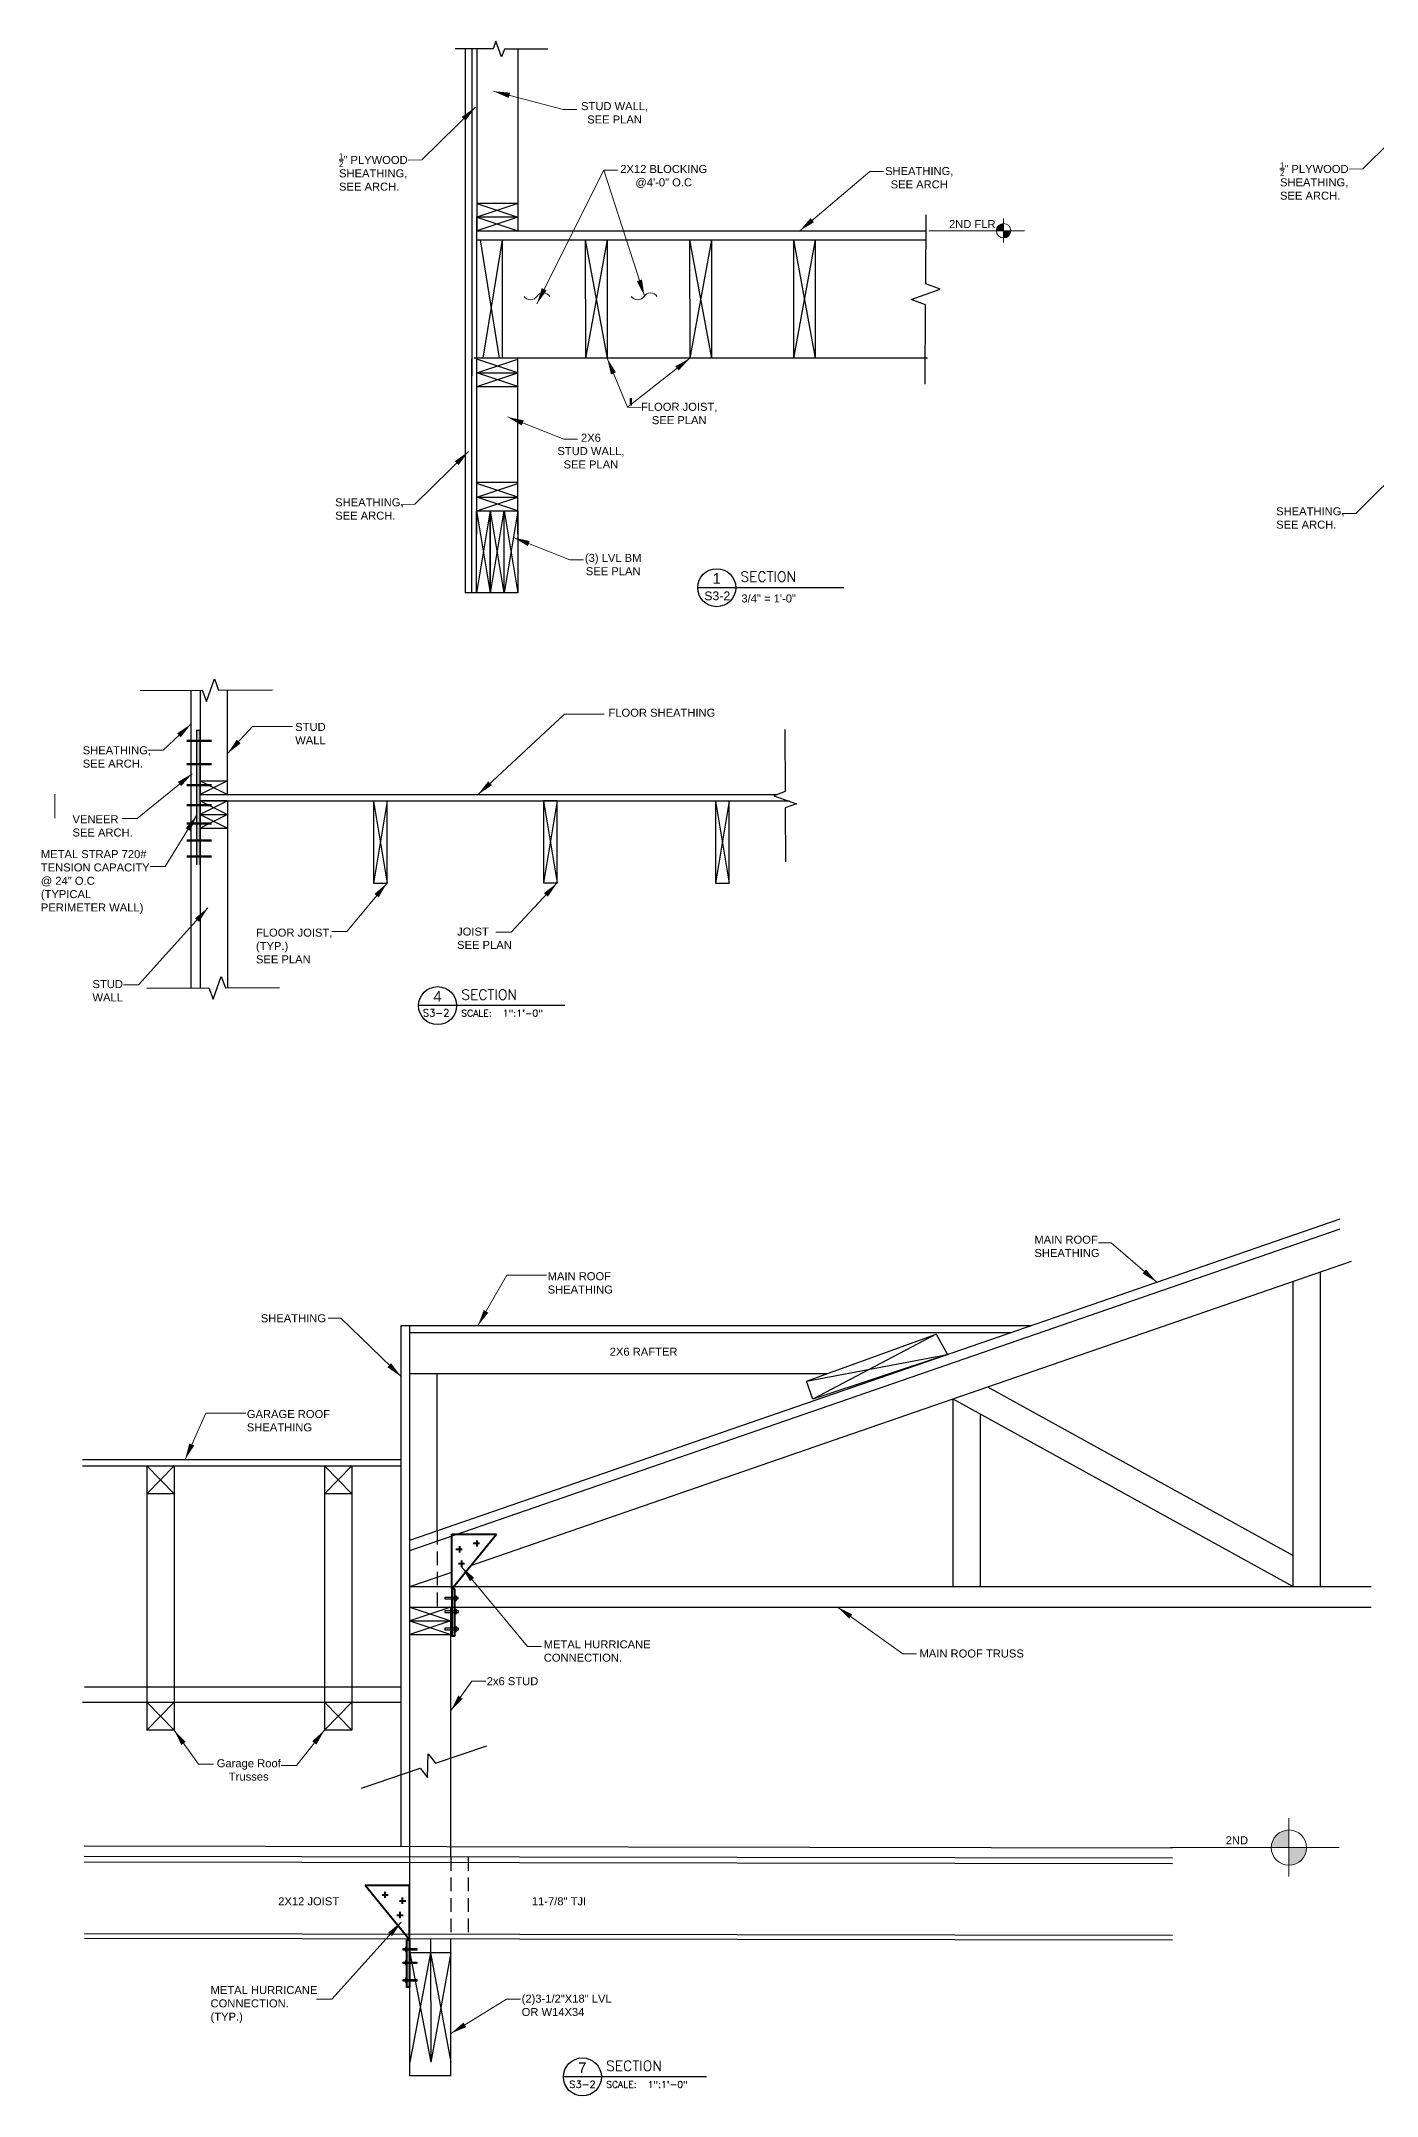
# Model space of a CAD drawing. Extents: x 4834 to 83801, y -13735 to 32221.
# Drawn here: x 12189.8 to 12385.1, y -4981.7 to -4681.1 of the extents above; entities that cross this region are included whole.
import ezdxf
from ezdxf.enums import TextEntityAlignment as Align

# ---------------------------------------------------------------- set-up
doc = ezdxf.new("R2010")
doc.units = 0
doc.header["$LTSCALE"] = 8
doc.header["$MEASUREMENT"] = 0
doc.linetypes.add('$0$DASHED2', pattern=[0.375, 0.25, -0.125])
doc.linetypes.add('$3$HIDDEN', pattern=[0.375, 0.25, -0.125])
doc.layers.get('0').update_dxf_attribs({"lineweight": 9})
for name, color, linetype, lineweight in [('A-Wall-New', 1, 'Continuous', 50), ('DIM', 8, 'Continuous', 5), ('DIM_DA', 4, 'Continuous', 25), ('GLAZING', 2, 'Continuous', 40), ('TEXT', 6, 'Continuous', 25)]:
    doc.layers.add(name, color=color, linetype=linetype, lineweight=lineweight)
for name, color, linetype in [('ANNSXTEXT', 2, 'Continuous'), ('AUDIT_I_011120114236-1', 7, 'Continuous'), ('E.O.S', 10, 'Continuous'), ('S-DIM', 3, 'Continuous')]:
    doc.layers.add(name, color=color, linetype=linetype)
doc.styles.add('ANNDTTEXT', font='romans.shx')
doc.styles.add('Arial', font='arial.ttf')
doc.styles.add('ROOMS', font='arial.ttf', dxfattribs={"height": 8})
doc.styles.get("Standard").update_dxf_attribs({"font": 'stylu.ttf'})
doc.dimstyles.new('Forum 24', dxfattribs={"dimscale": 24, "dimtxt": 0.1875, "dimasz": 0.09375, "dimexe": 0.0625, "dimexo": 0.0625, "dimgap": 0.125, "dimtad": 1, "dimdec": 4, "dimrnd": 1, "dimzin": 7, "dimdsep": 46, "dimlunit": 4, "dimtxsty": 'Standard', "dimblk": 'OBLIQUE', "dimblk1": 'DIMTICK', "dimblk2": 'OBLIQUE', "dimcen": -0.0625, "dimdle": 0.125, "dimclrd": 256, "dimclre": 256, "dimclrt": 256, "dimadec": 0, "dimazin": 0, "dimtfac": 1, "dimtdec": 4, "dimtmove": 1, "dimatfit": 3, "dimfxl": 0.0625, "dimtvp": 1.2, "dimfrac": 2, "dimtolj": 1, "dimtzin": 7, "dimlwd": 13, "dimarcsym": 0})

# ---------------------------------------------------------------- blocks, each defined once
blk = doc.blocks.new('_Oblique')
at = {"color": 0, "linetype": 'ByBlock', "lineweight": -2}
blk.add_line((-0.5, -0.5), (0.5, 0.5), dxfattribs=at)
blk = doc.blocks.new('DIMTICK')
for p, q in [((-1, 0), (1, 0)), ((0, 1), (0, -1))]:
    blk.add_line(p, q)
at = {"const_width": 0.141}
blk.add_lwpolyline([(0.71, 0.71), (-0.71, -0.71)], dxfattribs=at)

msp = doc.modelspace()

# ---------------------------------------------------------------- hatches: boundary and pattern name
at = {"ltscale": 2}
h = msp.add_hatch(color=0, dxfattribs=at)
h.paths.add_polyline_path([(12330.53955, -4707.82088, 0.414213562), (12329.48115, -4708.87928), (12330.53955, -4708.87928)])
h.paths.add_polyline_path([(12331.59795, -4708.87928), (12330.53955, -4708.87928), (12330.53955, -4709.93768, 0.414213562)])
h = msp.add_hatch(color=0, dxfattribs=at)
h.paths.add_polyline_path([(12372.25648, -4942.81694, 0.414213562), (12369.68133, -4945.39209), (12372.25648, -4945.39209)])
h.paths.add_polyline_path([(12374.83163, -4945.39209), (12372.25648, -4945.39209), (12372.25648, -4947.96724, 0.414213562)])
at = {"layer": 'DIM', "linetype": 'ByBlock'}
h = msp.add_hatch(color=0, dxfattribs=at)
h.dxf.hatch_style = 1
h.paths.add_polyline_path([(12212.53721, -4801.63491), (12213.00554, -4801.63491), (12213.00554, -4781.92112), (12212.53721, -4781.92112)])
at = {"layer": 'GLAZING'}
h = msp.add_hatch(color=2, dxfattribs=at)
h.dxf.hatch_style = 1
h.paths.add_polyline_path([(12249.86841, -4907.52062), (12250.27017, -4907.52062), (12250.27017, -4914.40341), (12249.86841, -4914.40341)])
h = msp.add_hatch(color=2, dxfattribs=at)
h.dxf.hatch_style = 1
h.paths.add_polyline_path([(12243.67094, -4958.90734), (12243.26918, -4958.90734), (12243.26918, -4965.79012), (12243.67094, -4965.79012)])

# ---------------------------------------------------------------- linework, layer by layer
at = {"color": 0, "ltscale": 2}
for p, q in [((12319.61968, -4708.87928), (12333.56826, -4708.87928)), ((12330.53955, -4710.623), (12330.53955, -4707.10159)), ((12191.79452, -4794.83022), (12191.79452, -4791.30881)), ((12372.25648, -4949.63466), (12372.25648, -4941.06687)), ((12354.95548, -4945.39209), (12379.62552, -4945.39209))]:
    msp.add_line(p, q, dxfattribs=at)
for centre, radius in [((12330.53955, -4708.87928), 1.0584), ((12372.25648, -4945.39209), 2.57515)]:
    msp.add_circle(centre, radius, dxfattribs=at)
for centre, start, end in [((12261.35246, -4717.88754), 212.4549549, 327.2671069), ((12263.22574, -4719.08616), 32.4550577, 147.5066315), ((12277.03504, -4717.88754), 212.4549549, 327.2671069), ((12278.90832, -4719.08616), 32.4550577, 147.5066315)]:
    msp.add_arc(centre, 1.11197, start, end)
at = {"layer": 'A-Wall-New'}
msp.add_line((12276.03365, -4733.37772), (12276.03365, -4734.44077), dxfattribs=at)
at = {"layer": 'ANNSXTEXT'}
for p, q in [((12243.72193, -4900.44508), (12379.76386, -4853.40861)), ((12243.72193, -4901.92147), (12379.76386, -4854.885)), ((12252.62167, -4904.13481), (12381.39771, -4859.61052)), ((12372.86023, -4907.21189), (12372.86023, -4862.56235)), ((12376.86023, -4907.21189), (12376.86023, -4861.17935)), ((12242.43366, -4945.28002), (12242.43366, -4869.038)), ((12242.43366, -4869.038), (12334.55953, -4869.038)), ((12243.72193, -4978.76159), (12243.72193, -4869.038)), ((12243.72193, -4870.04812), (12331.63798, -4870.04812)), ((12320.66668, -4870.28467), (12302.65394, -4879.81293)), ((12301.68981, -4877.14661), (12322.32969, -4873.26646)), ((12243.72193, -4876.04812), (12304.7277, -4876.04812)), ((12247.72193, -4899.06208), (12247.72193, -4876.04812)), ((12313.96927, -4876.04812), (12314.2844, -4876.04812)), ((12328.19948, -4878.0038), (12372.86023, -4902.64351)), ((12323.10912, -4879.76379), (12323.10912, -4907.21189)), ((12323.10912, -4879.76379), (12372.86023, -4907.21189)), ((12327.10912, -4881.97062), (12327.10912, -4907.21189)), ((12209.2341, -4893.64657), (12205.2341, -4893.64657)), ((12235.2341, -4893.64657), (12231.2341, -4893.64657)), ((12243.72193, -4907.21189), (12249.86745, -4905.08708)), ((12243.72193, -4907.21189), (12384.26239, -4907.21189)), ((12243.72193, -4910.21189), (12384.26239, -4910.21189)), ((12243.72193, -4910.21189), (12249.72193, -4912.21189)), ((12249.72193, -4910.21189), (12243.72193, -4912.21189)), ((12249.72193, -4946.77136), (12249.72193, -4910.21189)), ((12243.72193, -4912.21189), (12249.72193, -4912.21189)), ((12243.72193, -4912.21189), (12249.72193, -4914.21189)), ((12249.72193, -4912.21189), (12243.72193, -4914.21189)), ((12243.72193, -4914.21189), (12249.72193, -4914.21189)), ((12355.23682, -4945.46458), (12196.10167, -4945.20421)), ((12355.23682, -4946.944), (12196.10791, -4946.68364)), ((12355.23682, -4947.7783), (12196.11143, -4947.51795)), ((12355.23682, -4958.25348), (12196.15562, -4957.9932)), ((12355.21719, -4958.94398), (12196.15854, -4958.68374)), ((12246.7326, -4958.76648), (12246.76785, -4976.76657)), ((12249.72193, -4978.7714), (12249.72193, -4958.77138)), ((12249.72193, -4960.77138), (12243.72193, -4960.76156)), ((12243.72193, -4960.76156), (12246.76785, -4976.76657)), ((12246.73652, -4960.76649), (12243.72193, -4976.76158)), ((12246.73652, -4960.76649), (12249.72193, -4976.7714)), ((12249.72193, -4960.77138), (12246.76785, -4976.76657)), ((12249.71866, -4978.7714), (12243.71866, -4978.76158))]:
    msp.add_line(p, q, dxfattribs=at)
at = {"layer": 'ANNSXTEXT', "linetype": '$3$HIDDEN'}
msp.add_line((12247.72193, -4899.06208), (12247.72193, -4910.21189), dxfattribs=at)
at = {"layer": 'ANNSXTEXT', "linetype": '$0$DASHED2'}
for p, q in [((12249.72193, -4946.77136), (12249.72193, -4958.77138)), ((12252.26485, -4946.77136), (12252.26485, -4958.77138))]:
    msp.add_line(p, q, dxfattribs=at)
at = {"layer": 'ANNSXTEXT'}
msp.add_lwpolyline([(12301.68981, -4877.14661), (12320.66668, -4870.28467), (12322.32969, -4873.26646), (12302.65394, -4879.81293)], close=True, dxfattribs=at)
at = {"layer": 'AUDIT_I_011120114236-1', "color": 6}
for p, q in [((12291.99424, -4761.09646, -48), (12285.80674, -4761.09646, -48)), ((12307.19614, -4761.09646, -48), (12291.99424, -4761.09646, -48)), ((12251.18046, -4822.23543, -48), (12244.99296, -4822.23543, -48)), ((12266.38236, -4822.23543, -48), (12251.18046, -4822.23543, -48)), ((12287.08138, -4978.93375, -48), (12266.1706, -4978.93375, -48))]:
    msp.add_line(p, q, dxfattribs=at)
for centre in [(12288.58666, -4761.09646, -48), (12247.77288, -4822.23543, -48), (12268.95052, -4978.93375, -48)]:
    msp.add_circle(centre, 2.77992, dxfattribs=at)
at = {"layer": 'DIM_DA', "color": 2, "linetype": 'ByBlock'}
for p, q in [((12251.79865, -4682.32433), (12251.79865, -4727.52758)), ((12252.79218, -4682.32433), (12252.79218, -4708.88981)), ((12253.48866, -4682.32433), (12253.48866, -4708.88981)), ((12259.48866, -4682.32433), (12259.48866, -4708.88981)), ((12259.4914, -4704.88193), (12253.48866, -4704.88193)), ((12259.4914, -4704.88193), (12253.48866, -4706.88193)), ((12253.48866, -4704.88193), (12259.4914, -4706.88193)), ((12259.4914, -4706.88405), (12253.48866, -4706.88405)), ((12259.4914, -4706.88405), (12253.48866, -4708.88405)), ((12253.48866, -4706.88405), (12259.4914, -4708.88405)), ((12253.50275, -4710.20812), (12253.50275, -4706.83783)), ((12252.79218, -4707.26967), (12252.79218, -4730.13083)), ((12253.50275, -4708.88981), (12319.22454, -4708.88981)), ((12253.50275, -4710.20812), (12319.21852, -4710.20812)), ((12253.50275, -4727.64992), (12253.50275, -4710.20812)), ((12254.00149, -4710.20812), (12256.79103, -4727.5354)), ((12257.20887, -4710.20812), (12254.40356, -4727.5354)), ((12257.20887, -4710.20812), (12257.20887, -4727.5354)), ((12269.36153, -4710.20812), (12272.56891, -4727.5354)), ((12269.36153, -4710.20812), (12269.40808, -4727.5354)), ((12272.56891, -4710.20812), (12269.40808, -4727.5354)), ((12272.56891, -4710.20812), (12272.56891, -4727.5354)), ((12284.62244, -4710.20812), (12287.82981, -4727.5354)), ((12284.62244, -4710.20812), (12284.66898, -4727.5354)), ((12287.82981, -4710.20812), (12284.66898, -4727.5354)), ((12287.82981, -4710.20812), (12287.82981, -4727.5354)), ((12299.78989, -4710.20812), (12302.99727, -4727.5354)), ((12299.78989, -4710.20812), (12299.83644, -4727.5354)), ((12302.99727, -4710.20812), (12299.83644, -4727.5354)), ((12302.99727, -4710.20812), (12302.99727, -4727.5354)), ((12251.79865, -4727.52758), (12251.79865, -4761.83615)), ((12252.78933, -4761.83615), (12252.78933, -4727.64417)), ((12319.42049, -4727.53718), (12253.07375, -4727.53718)), ((12253.50275, -4729.64992), (12259.50549, -4727.64992)), ((12259.50549, -4729.64992), (12253.50275, -4727.64992)), ((12253.50549, -4753.26431), (12253.50549, -4727.64417)), ((12259.50549, -4753.2917), (12259.50549, -4727.64417)), ((12253.50275, -4729.64992), (12259.50549, -4729.64992)), ((12253.50275, -4731.65204), (12259.50549, -4729.65204)), ((12259.50549, -4731.65204), (12253.50275, -4729.65204)), ((12253.50275, -4731.65204), (12259.50549, -4731.65204)), ((12253.50275, -4747.83309), (12259.50549, -4745.83309)), ((12259.50549, -4747.83309), (12253.50275, -4745.83309)), ((12259.50549, -4745.72035), (12253.50549, -4745.72035)), ((12253.50275, -4747.83309), (12259.50549, -4747.83309)), ((12253.50275, -4749.83522), (12259.50549, -4747.83522)), ((12259.50549, -4749.83522), (12253.50275, -4747.83522)), ((12253.46423, -4749.86979), (12255.46423, -4761.86979)), ((12255.46423, -4749.86979), (12253.46423, -4761.86979)), ((12253.50275, -4749.83522), (12259.50549, -4749.83522)), ((12255.47525, -4749.86979), (12257.47525, -4761.86979)), ((12257.47525, -4749.86979), (12255.47525, -4761.86979)), ((12257.5121, -4749.83615), (12259.5121, -4761.83615)), ((12259.5121, -4749.83615), (12257.5121, -4761.83615)), ((12259.5121, -4761.83615), (12251.79865, -4761.83615)), ((12211.70521, -4776.08888), (12211.70521, -4819.64712)), ((12213.05605, -4776.08271), (12213.05605, -4791.34258)), ((12217.05331, -4791.34847), (12217.05331, -4776.06446)), ((12212.53721, -4781.92112), (12212.53721, -4801.63491)), ((12212.53721, -4781.92112), (12213.00554, -4781.92112)), ((12213.00554, -4781.92112), (12213.00554, -4801.63491)), ((12213.0503, -4794.42802), (12213.0503, -4787.65147)), ((12213.05331, -4789.34258), (12217.05331, -4789.34258)), ((12213.05331, -4789.34258), (12217.05331, -4791.34258)), ((12217.05331, -4789.34258), (12213.05331, -4791.34258)), ((12213.0503, -4791.3432), (12297.45614, -4791.3432)), ((12213.0503, -4792.27743), (12299.22571, -4792.27743)), ((12213.05523, -4791.34847), (12217.05331, -4791.34847)), ((12213.06321, -4792.29269), (12213.06321, -4819.64092)), ((12213.06321, -4792.29269), (12217.06321, -4794.29269)), ((12217.06321, -4792.29269), (12213.06321, -4794.29269)), ((12217.06321, -4792.29269), (12213.06321, -4792.29269)), ((12217.06321, -4792.29269), (12217.06321, -4819.62266)), ((12238.3795, -4792.30303), (12240.3795, -4804.30303)), ((12240.3795, -4792.30303), (12238.3795, -4804.30303)), ((12263.24676, -4792.28816), (12265.24676, -4804.28816)), ((12265.24676, -4792.28816), (12263.24676, -4804.28816)), ((12288.41171, -4792.30303), (12290.41171, -4804.30303)), ((12290.41171, -4792.30303), (12288.41171, -4804.30303)), ((12213.06321, -4794.29269), (12217.06321, -4794.29269)), ((12213.06321, -4794.29269), (12217.06321, -4796.29269)), ((12217.06321, -4794.29269), (12213.06321, -4796.29269)), ((12213.06321, -4796.29269), (12217.06321, -4796.29269)), ((12195.86688, -4888.6173), (12242.43366, -4888.6173)), ((12195.86688, -4889.55153), (12242.43366, -4889.55153)), ((12205.2341, -4889.55153), (12205.2341, -4928.19573)), ((12209.2341, -4889.55153), (12205.2341, -4893.64657)), ((12205.2341, -4889.55153), (12209.2341, -4893.64657)), ((12209.2341, -4889.55153), (12209.2341, -4928.19573)), ((12231.2341, -4889.55153), (12231.2341, -4928.19573)), ((12231.2341, -4889.55153), (12235.2341, -4893.64657)), ((12235.2341, -4889.55153), (12231.2341, -4893.64657)), ((12235.2341, -4889.55153), (12235.2341, -4928.19573)), ((12209.2341, -4893.64657), (12209.2341, -4904.40104)), ((12196.16244, -4921.87669), (12242.43366, -4921.87669)), ((12195.86688, -4924.11609), (12242.43366, -4924.11609)), ((12209.2341, -4924.11609), (12205.2341, -4928.19573)), ((12205.2341, -4924.11609), (12209.2341, -4928.19573)), ((12235.2341, -4924.11609), (12231.2341, -4928.19573)), ((12231.2341, -4924.11609), (12235.2341, -4928.19573)), ((12209.2341, -4928.19573), (12205.2341, -4928.19573)), ((12235.2341, -4928.19573), (12231.2341, -4928.19573))]:
    msp.add_line(p, q, dxfattribs=at)
at = {"layer": 'DIM_DA', "color": 2, "linetype": 'ByBlock', "lineweight": 50}
for p, q in [((12211.1252, -4783.48911), (12214.68481, -4783.48911)), ((12211.1252, -4786.91671), (12214.68481, -4786.91671)), ((12211.1252, -4789.97967), (12214.68481, -4789.97967)), ((12211.1252, -4792.89678), (12214.68481, -4792.89678)), ((12211.1252, -4795.59526), (12214.68481, -4795.59526)), ((12211.1252, -4798.0748), (12214.68481, -4798.0748)), ((12211.1252, -4800.40848), (12214.68481, -4800.40848))]:
    msp.add_line(p, q, dxfattribs=at)
at = {"layer": 'DIM_DA', "color": 2, "linetype": 'ByBlock'}
for points in [[(12253.46423, -4761.86979), (12253.46423, -4749.86979), (12255.46423, -4749.86979), (12255.46423, -4761.86979)], [(12255.47525, -4761.86979), (12255.47525, -4749.86979), (12257.47525, -4749.86979), (12257.47525, -4761.86979)], [(12257.5121, -4761.83615), (12257.5121, -4749.83615), (12259.5121, -4749.83615), (12259.5121, -4761.83615)], [(12240.3795, -4804.30303), (12240.3795, -4792.30303), (12238.3795, -4792.30303), (12238.3795, -4804.30303)], [(12265.24676, -4804.28816), (12265.24676, -4792.28816), (12263.24676, -4792.28816), (12263.24676, -4804.28816)], [(12290.41171, -4804.30303), (12290.41171, -4792.30303), (12288.41171, -4792.30303), (12288.41171, -4804.30303)]]:
    msp.add_lwpolyline(points, close=True, dxfattribs=at)
at = {"layer": 'E.O.S', "color": 4}
for p, q in [((12248.80883, -4908.78892), (12248.80883, -4909.02115)), ((12248.81483, -4910.74924), (12248.81483, -4910.98146)), ((12250.27144, -4908.55581), (12250.47054, -4908.55581)), ((12250.27144, -4909.24751), (12250.47054, -4909.24751)), ((12250.27744, -4910.51613), (12250.47655, -4910.51613)), ((12250.27744, -4911.20783), (12250.47655, -4911.20783)), ((12248.81483, -4913.30257), (12248.81483, -4913.53479)), ((12250.27744, -4913.06946), (12250.47655, -4913.06946)), ((12250.27744, -4913.76116), (12250.47655, -4913.76116)), ((12243.26191, -4961.90284), (12243.0628, -4961.90284)), ((12243.26792, -4959.94252), (12243.06881, -4959.94252)), ((12243.26792, -4960.63423), (12243.06881, -4960.63423)), ((12244.72452, -4962.13595), (12244.72452, -4962.36818)), ((12244.73053, -4960.17564), (12244.73053, -4960.40786)), ((12243.26191, -4962.59455), (12243.0628, -4962.59455)), ((12243.26191, -4964.45617), (12243.0628, -4964.45617)), ((12243.26191, -4965.14788), (12243.0628, -4965.14788)), ((12244.72452, -4964.68929), (12244.72452, -4964.92151))]:
    msp.add_line(p, q, dxfattribs=at)
for points in [[(12248.80883, -4909.02115), (12250.80241, -4909.02115), (12250.80241, -4908.78892), (12248.80883, -4908.78892)], [(12248.81483, -4910.98146), (12250.80842, -4910.98146), (12250.80842, -4910.74924), (12248.81483, -4910.74924)], [(12250.27144, -4909.24751), (12250.27144, -4908.55581)], [(12250.27744, -4911.20783), (12250.27744, -4910.51613)], [(12250.47054, -4908.55581), (12250.47054, -4909.24751)], [(12250.47655, -4910.51613), (12250.47655, -4911.20783)], [(12248.81483, -4913.53479), (12250.80842, -4913.53479), (12250.80842, -4913.30257), (12248.81483, -4913.30257)], [(12250.27744, -4913.76116), (12250.27744, -4913.06946)], [(12250.47655, -4913.06946), (12250.47655, -4913.76116)], [(12244.72452, -4962.36818), (12242.73094, -4962.36818), (12242.73094, -4962.13595), (12244.72452, -4962.13595)], [(12244.73053, -4960.40786), (12242.73694, -4960.40786), (12242.73694, -4960.17564), (12244.73053, -4960.17564)], [(12243.0628, -4961.90284), (12243.0628, -4962.59455)], [(12243.06881, -4959.94252), (12243.06881, -4960.63423)], [(12243.26191, -4962.59455), (12243.26191, -4961.90284)], [(12243.26792, -4960.63423), (12243.26792, -4959.94252)], [(12244.72452, -4964.92151), (12242.73094, -4964.92151), (12242.73094, -4964.68929), (12244.72452, -4964.68929)], [(12243.0628, -4964.45617), (12243.0628, -4965.14788)], [(12243.26191, -4965.14788), (12243.26191, -4964.45617)]]:
    msp.add_lwpolyline(points, dxfattribs=at)
at = {"layer": 'GLAZING', "color": 2}
for p, q in [((12249.86745, -4907.52062), (12249.86745, -4899.53352)), ((12249.86745, -4899.53352), (12256.36615, -4899.53352)), ((12249.86841, -4907.51807), (12256.36615, -4899.53352)), ((12251.3489, -4901.7703), (12250.43597, -4901.7703)), ((12250.94932, -4901.3057), (12250.94932, -4902.22029)), ((12253.89398, -4900.92195), (12252.98105, -4900.92195)), ((12253.4944, -4900.45735), (12253.4944, -4901.37194)), ((12251.72206, -4903.87365), (12250.80914, -4903.87365)), ((12251.28035, -4903.38357), (12251.28035, -4904.31772)), ((12243.67094, -4958.90479), (12237.17321, -4950.92023)), ((12243.6719, -4950.92023), (12237.17321, -4950.92023)), ((12239.64538, -4952.30867), (12240.5583, -4952.30867)), ((12240.04495, -4951.84407), (12240.04495, -4952.75865)), ((12242.19046, -4953.15702), (12243.10338, -4953.15702)), ((12242.59003, -4952.69242), (12242.59003, -4953.607)), ((12243.6719, -4958.90734), (12243.6719, -4950.92023)), ((12241.81729, -4955.26036), (12242.73022, -4955.26036)), ((12242.25901, -4954.77028), (12242.25901, -4955.70444))]:
    msp.add_line(p, q, dxfattribs=at)
for points in [[(12250.27017, -4907.51807), (12249.86841, -4907.51807), (12249.86841, -4914.40341), (12250.27017, -4914.40341)], [(12243.26918, -4958.90479), (12243.67094, -4958.90479), (12243.67094, -4965.79012), (12243.26918, -4965.79012)]]:
    msp.add_lwpolyline(points, close=True, dxfattribs=at)
at = {"layer": 'S-DIM', "linetype": 'Continuous'}
for points in [[(12263.89499, -4682.33065), (12257.55018, -4682.30168), (12257.1256, -4683.45185), (12256.29747, -4681.14385), (12255.87289, -4682.29402), (12250.34464, -4682.26878)], [(12319.08492, -4731.33013), (12319.13789, -4719.7282), (12317.03473, -4718.95182), (12321.25506, -4717.43753), (12319.15189, -4716.66114), (12319.19804, -4706.55234)], [(12204.28928, -4776.12274), (12213.35329, -4776.08136), (12213.95984, -4777.72445), (12215.14288, -4774.42732), (12215.74943, -4776.07042), (12223.64693, -4776.03436)], [(12298.55805, -4781.85714), (12298.59943, -4790.92115), (12296.95634, -4791.5277), (12300.25347, -4792.71074), (12298.61037, -4793.31729), (12298.64643, -4801.21479)], [(12205.27539, -4819.67647), (12214.3394, -4819.63509), (12214.94595, -4821.27819), (12216.12899, -4817.98106), (12216.73553, -4819.62415), (12224.63304, -4819.5881)], [(12236.62057, -4936.69597), (12245.20673, -4933.7915), (12246.30158, -4935.15861), (12246.3817, -4931.65658), (12247.47654, -4933.02368), (12254.95769, -4930.49301)]]:
    msp.add_lwpolyline(points, dxfattribs=at)

# ---------------------------------------------------------------- texts
at = {"layer": 'ANNSXTEXT', "color": 3, "style": 'ANNDTTEXT'}
for s, height, p in [('SECTION', 1.485, (12292.05153, -4760.22405, -48)), ('SECTION', 1.485, (12251.23775, -4821.36302, -48)), ('SCALE:', 0.99, (12251.23775, -4823.83802, -48)), ('SECTION', 1.485, (12272.41539, -4978.06134, -48)), ('SCALE:', 0.99, (12272.41539, -4980.53634, -48))]:
    msp.add_text(s, height=height, dxfattribs=at).set_placement(p)
at = {"layer": 'ANNSXTEXT', "color": 3}
for tag, height, style, p in [('1', 1.55727, 'Arial', (12288.57413, -4759.7492, -48)), ('4', 1.55727, 'Arial', (12247.76035, -4820.88817, -48)), ('S3-2', 1.04247, 'ANNDTTEXT', (12247.55738, -4823.2901, -62.4)), ('7', 1.55727, 'Arial', (12268.93799, -4977.58649, -48)), ('S3-2', 1.04247, 'ANNDTTEXT', (12268.96698, -4980.01875, -62.4))]:
    msp.add_attdef(tag, text='1', height=height, dxfattribs=dict(at, style=style)).set_placement(p, align=Align.MIDDLE)
at = {"layer": 'ANNSXTEXT', "color": 3, "style": 'ANNDTTEXT', "flags": 4}
for p in [(12257.30522, -4823.83802, -48), (12278.48286, -4980.53634, -48)]:
    msp.add_attdef('1":1\'-0"', p, '', height=0.99, dxfattribs=at)
at = {"layer": 'TEXT', "attachment_point": 5, "style": 'ROOMS'}
for s, insert, char_height, width in [('\\A1;STUD WALL,\\PSEE PLAN', (12273.65139, -4691.63925), 1.1705057, 17.1339517), ('\\A1;\\pxi-3,l4,ql,t4;{\\H0.7x;\\S1/2;}" PLYWOOD\\PSHEATHING,\\PSEE ARCH.', (12240.75641, -4700.29162), 1.1705057, 17.1339517), ('\\A1;2X12 BLOCKING\\P@4\'-0" O.C', (12280.8377, -4700.94532), 1.1705057, 17.1339517), ('\\A1;SHEATHING,\\PSEE ARCH', (12318.20037, -4701.1356), 1.1705057, 17.1339517), ('\\A1;\\pxi-3,l4,ql,t4;{\\H0.7x;\\S1/2;}" PLYWOOD\\PSHEATHING,\\PSEE ARCH.', (12378.34877, -4701.61011), 1.1705057, 17.1339517), ('\\A1;\\pxql;2ND FLR.', (12331.11782, -4707.90527), 1.1705057, 17.1339517), ('\\A1;FLOOR JOIST,\\PSEE PLAN', (12283.09999, -4735.62446), 1.1705057, 17.1339517), ('\\A1;2X6\\PSTUD WALL,\\PSEE PLAN', (12270.18962, -4741.12466), 1.170506, 17.1339517), ('\\A1;\\pxi-3,l4,ql,t4;SHEATHING,\\PSEE ARCH.', (12240.19368, -4749.58966), 1.1705057, 17.1339517), ('\\A1;\\pxi-3,l4,ql,t4;SHEATHING,\\PSEE ARCH.', (12377.78604, -4750.90815), 1.1705057, 17.1339517), ('\\A1;(3) LVL BM\\PSEE PLAN', (12273.44621, -4757.72108), 1.1705057, 17.1339517), ('\\A1;\\pxi-3,l4,ql,t4;S3-2', (12294.89787, -4762.30407), 1.2875563, 18.8473468), ('\\A1;3/4" = 1\'-0"', (12296.18336, -4762.68294), 1.1705057, 17.1339517), ('\\A1;\\pxql;FLOOR SHEATHING', (12281.32358, -4779.39461), 1.1705057, 17.1339517), ('\\A1;\\pxql;STUD\\PWALL', (12235.51696, -4782.43973), 1.1705057, 17.1339517), ('\\A1;\\pxql;SHEATHING,\\PSEE ARCH.', (12204.43967, -4785.86375), 1.1705057, 17.1339517), ('\\A1;\\pxql;VENEER\\PSEE ARCH.', (12202.94898, -4795.94266), 1.1705057, 17.1339517), ('\\A1;\\pxql;METAL STRAP 720# TENSION CAPACITY @ 24" O.C\\P(TYPICAL PERIMETER WALL)', (12198.32356, -4804.14557), 1.1705057, 17.1339517), ('\\A1;\\pxql;FLOOR JOIST,\\P(TYP.)\\PSEE PLAN', (12229.77877, -4813.51395), 1.1705057, 17.1339517), ('\\A1;\\pxql;JOIST\\PSEE PLAN', (12259.18718, -4812.3854), 1.1705057, 17.1339517), ('\\A1;\\pxql;STUD\\PWALL', (12205.87371, -4820.05618), 1.1705057, 17.1339517), ('\\A1;\\pxql;MAIN ROOF\\PSHEATHING', (12343.6086, -4857.44959), 1.1705057, 17.1339517), ('\\A1;\\pxql;MAIN ROOF\\PSHEATHING', (12272.43193, -4862.79497), 1.1705057, 17.1339517), ('\\A1;\\pxql;SHEATHING', (12230.48367, -4867.97115), 1.1705057, 17.1339517), ('\\A1;\\pxql;2X6 RAFTER', (12281.50767, -4872.86399), 1.1705057, 17.1339517), ('\\A1;\\pxql;GARAGE ROOF\\PSHEATHING', (12228.44231, -4882.95434), 1.1705057, 17.1339517), ('\\A1;\\pxql;METAL HURRICANE\\PCONNECTION.', (12271.86045, -4916.64671), 1.1705057, 17.1339517), ('\\A1;\\pxql;MAIN ROOF TRUSS', (12326.80279, -4917.007), 1.1705057, 17.1339517), ('\\A1;\\pxql;2x6 STUD', (12263.52031, -4921.05727), 1.1705057, 17.1339517), ('\\A1;Garage Roof\\PTrusses', (12220.15918, -4934.0389), 1.1705057, 17.1339517), ('\\A1;\\pxi-3,l4,ql,t4;2ND ', (12370.41239, -4944.32829), 1.1705057, 17.1339517), ('\\A1;\\pxi-3,l4,ql,t4;2X12 JOIST', (12231.86002, -4953.25247), 1.1705057, 17.1339517), ('\\A1;\\pxi-3,l4,ql,t4;11-7/8" TJI', (12268.94607, -4953.25247), 1.1705057, 17.1339517), ('\\A1;\\pxql;METAL HURRICANE\\PCONNECTION.\\P(TYP.)', (12223.13611, -4968.35543), 1.1705057, 17.1339517), ('\\A1;\\pxi-3,l4,ql,t4;(2)3-1/2"X18" LVL\\POR W14X34', (12267.46076, -4968.47239), 1.1705057, 17.1339517)]:
    msp.add_mtext(s, dxfattribs=dict(at, insert=insert, char_height=char_height, width=width))

# ---------------------------------------------------------------- leaders
at = {"layer": 'TEXT'}
for points in [[(12255.94331, -4688.47269), (12266.11174, -4691.12788), (12268.10822, -4691.14405)], [(12253.29398, -4690.8231), (12245.46833, -4698.53402), (12243.47185, -4698.55018)], [(12390.88634, -4692.14159), (12383.06069, -4699.85251), (12381.06421, -4699.86868)], [(12262.28784, -4719.59922), (12272.08589, -4700.00917), (12273.21903, -4700.01835)], [(12278.01667, -4718.42175), (12272.08589, -4700.00917), (12274.08237, -4700.02534)], [(12300.72431, -4708.88981), (12310.99111, -4700.19945), (12312.98759, -4700.21562)], [(12272.56891, -4727.5354), (12275.53796, -4734.70325), (12277.53444, -4734.71942)], [(12284.66898, -4727.5354), (12275.53796, -4734.70325), (12276.03365, -4734.31413)], [(12257.98746, -4736.12285), (12266.23279, -4739.36523), (12268.22927, -4739.3814)], [(12252.26886, -4741.19255), (12244.44321, -4748.90347), (12242.44673, -4748.91964)], [(12389.86122, -4742.51105), (12382.03557, -4750.22197), (12380.03909, -4750.23814)], [(12258.87558, -4753.76396), (12267.12091, -4757.00634), (12269.11739, -4757.02251)], [(12211.70521, -4781.05781), (12207.63871, -4784.84407), (12205.42146, -4784.85022)], [(12217.05331, -4785.36577), (12220.71179, -4781.39815), (12226.54112, -4781.41432)], [(12253.68524, -4791.3432), (12266.31215, -4779.57479), (12272.14148, -4779.59096)], [(12211.89535, -4788.30181), (12203.86358, -4794.84383), (12201.64633, -4794.84998)], [(12212.53721, -4794.43808), (12207.93942, -4801.85825), (12205.72216, -4801.8644)], [(12240.3795, -4804.30303), (12234.50447, -4811.38403), (12232.28722, -4811.39018)], [(12265.24676, -4804.28816), (12258.51787, -4811.47791), (12256.30062, -4811.48406)], [(12214.18954, -4807.92841), (12204.05343, -4819.16633), (12201.83618, -4819.17248)], [(12352.92748, -4862.68728), (12346.25983, -4856.9142), (12344.41387, -4856.91932)], [(12253.66689, -4869.038), (12257.87948, -4861.66305), (12263.70881, -4861.67922)], [(12242.43366, -4876.50207), (12233.60757, -4867.9377), (12231.76161, -4867.94282)], [(12210.85172, -4888.6173), (12213.88987, -4881.82242), (12219.7192, -4881.83859)], [(12251.28035, -4904.31772), (12260.92328, -4915.98421), (12262.96125, -4915.98986)], [(12306.23655, -4910.21189), (12315.78048, -4917.05071), (12317.81845, -4917.05637)], [(12249.72193, -4925.34803), (12252.7887, -4921.02498), (12254.82667, -4921.03063)], [(12209.2341, -4928.19573), (12212.78724, -4933.19952), (12215.0045, -4933.20567)], [(12231.2341, -4928.19573), (12227.13289, -4933.37162), (12224.91564, -4933.37777)], [(12242.4399, -4956.30263), (12232.30378, -4967.54054), (12230.08653, -4967.54669)], [(12249.72193, -4972.57449), (12257.8325, -4967.56931), (12259.87047, -4967.57496)]]:
    msp.add_leader(points, dimstyle='Forum 24', override={"dimasz": 0.1, "dimtad": 0}, dxfattribs=at)

doc.saveas('drawing.dxf')
